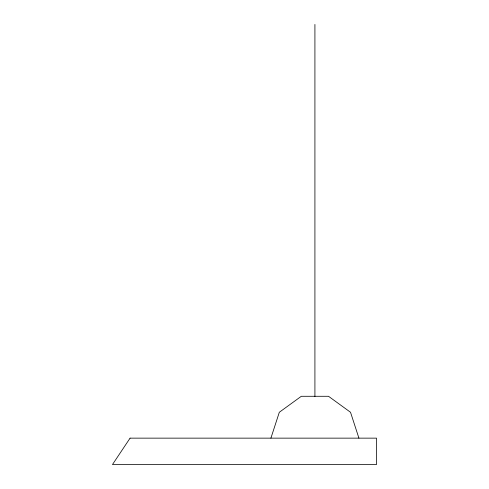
<?xml version="1.0" encoding="UTF-8"?>
<svg xmlns="http://www.w3.org/2000/svg" width="489" height="489" viewBox="0 0 489 489"><rect width="100%" height="100%" fill="white"/><g stroke="black" fill="none" stroke-linecap="round" stroke-linejoin="round"><path stroke-width="0.73" d="M270.906 438.144L279.311 412.276L301.316 396.286L328.516 396.286L350.521 412.276L358.926 438.144M314.916 24.45L314.916 396.493M130.074 438.144L112.47 464.55L376.53 464.55L376.53 438.144L130.074 438.144"/></g></svg>
